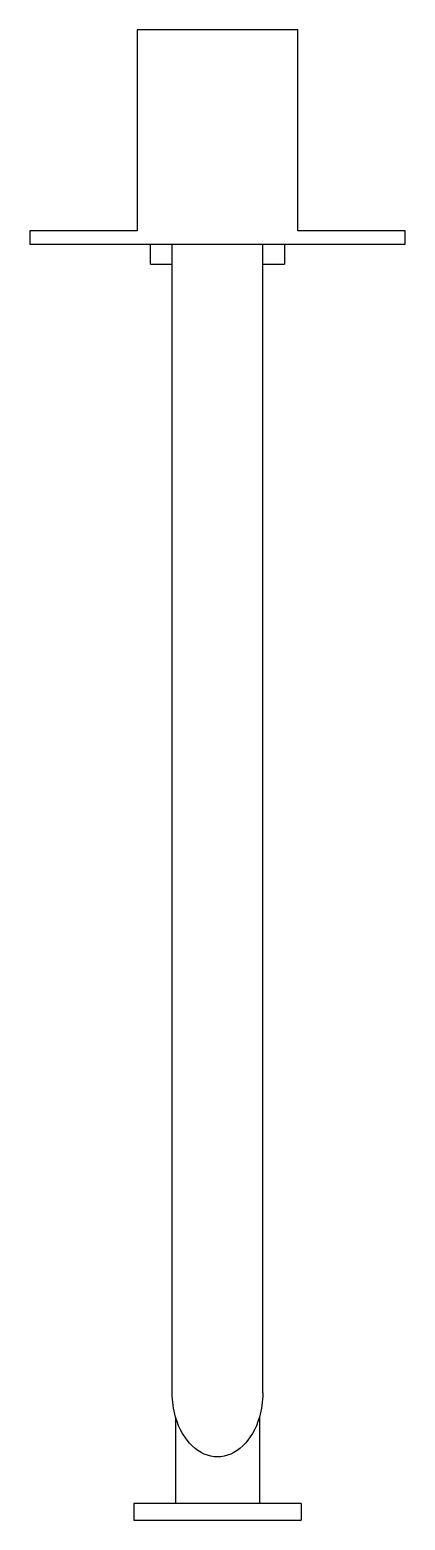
# Model space of a CAD drawing. Header units: millimetres. Extents: x -56 to 56, y -222 to 223.
import ezdxf

# ---------------------------------------------------------------- set-up
doc = ezdxf.new("R2010")
doc.units = ezdxf.units.MM
doc.layers.add('KwikScaf Matrix', color=7, linetype='Continuous')

# ---------------------------------------------------------------- blocks, each defined once
blk = doc.blocks.new('109602yz')
at = {"layer": 'KwikScaf Matrix', "color": 0, "extrusion": (0, 1, -1.83691e-16)}
for p, q in [((-24, 222.5), (-24, 162.5)), ((24, 222.5), (-24, 222.5)), ((24, 162.5), (24, 222.5)), ((-24, 162.5), (-56, 162.5)), ((-56, 162.5), (-56, 158.5)), ((56, 162.5), (24, 162.5)), ((56, 158.5), (56, 162.5)), ((-56, 158.5), (56, 158.5)), ((-20, 152.5), (-20, 158.5)), ((-13.5, -184.5), (-13.5, 158.5)), ((13.5, -184.5), (13.5, 158.5)), ((20, 158.5), (20, 152.5)), ((-20, 152.5), (-13.5, 152.5)), ((13.5, 152.5), (20, 152.5)), ((-12.5, -191.71), (-12.5, -217.5)), ((12.5, -191.71), (12.5, -217.5)), ((25, -217.5), (-25, -217.5)), ((-25, -217.5), (-25, -222.5)), ((25, -217.5), (25, -222.5)), ((-25, -222.5), (25, -222.5))]:
    blk.add_line(p, q, dxfattribs=at)
at = {"layer": 'KwikScaf Matrix', "color": 0, "extrusion": (4.05736e-16, -1.83691e-16, -1)}
for start_param, end_param in [(1.18348, 1.570796), (-1.570796, -1.18348), (-1.18348, 1.18348)]:
    blk.add_ellipse((0, -184.5), major_axis=(0, -19.09), ratio=0.707107, start_param=start_param, end_param=end_param, dxfattribs=at)

msp = doc.modelspace()

# ---------------------------------------------------------------- block references
msp.add_blockref('109602yz', (0, 0))

doc.saveas('drawing.dxf')
